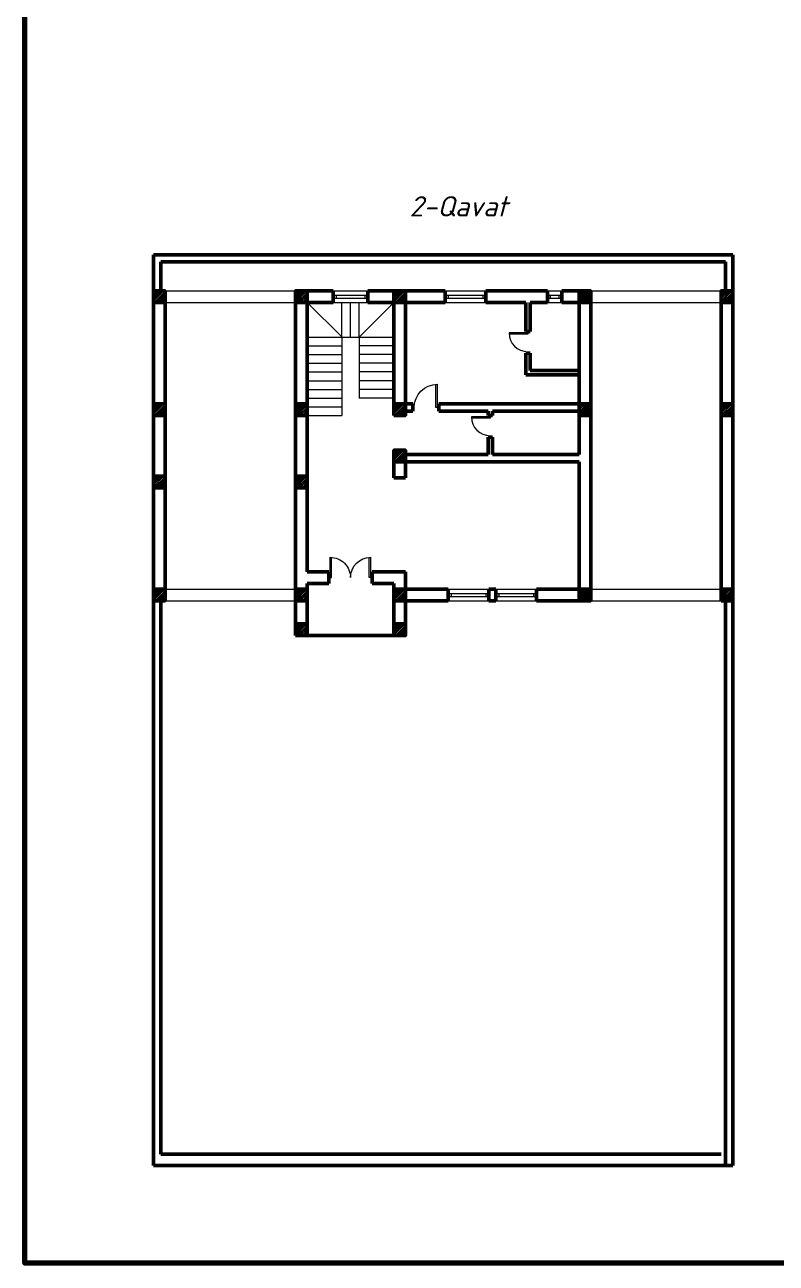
# Model space of a CAD drawing. Header units: millimetres. Extents: x -21484 to 30420, y 5001 to 139612.
# Drawn here: x -21484 to 4468, y 5001 to 47760 of the extents above; entities that cross this region are included whole.
import ezdxf

# ---------------------------------------------------------------- set-up
doc = ezdxf.new("R2010")
doc.units = ezdxf.units.MM
doc.styles.get("Standard").update_dxf_attribs({"font": 'isocpeui.ttf', "height": 200})

# ---------------------------------------------------------------- blocks, each defined once
blk = doc.blocks.new('hhjk')
at = {"lineweight": 0}
for p, q in [((15382, 32122), (15382, 32022)), ((15382, 32072), (16082, 32072)), ((15382, 32022), (16080, 32022)), ((15382, 30622), (15382, 30722)), ((15382, 30722), (16080, 30722)), ((15382, 30672), (16082, 30672))]:
    blk.add_line(p, q, dxfattribs=at)
for centre, start, end in [((15382, 32072), 270, 0), ((15382, 30672), 0, 90)]:
    blk.add_arc(centre, 700, start, end, dxfattribs=at)
blk = doc.blocks.new('hh')
at = {"lineweight": 18}
for p, q in [((19986, 31138), (19986, 31938)), ((20036, 31138), (20036, 31937)), ((19936, 31138), (20036, 31138)), ((20836, 31138), (20786, 31138))]:
    blk.add_line(p, q, dxfattribs=at)
blk.add_arc((19986, 31138), 800, 0, 90, dxfattribs=at)
blk = doc.blocks.new('оолд')
at = {"lineweight": 0}
for p, q in [((-4110, 37122), (-4760, 37122)), ((-4110, 37072), (-4758, 37072)), ((-4110, 37172), (-4110, 37072)), ((-4110, 36422), (-4110, 36472))]:
    blk.add_line(p, q, dxfattribs=at)
blk.add_arc((-4110, 37122), 650, 180, 270, dxfattribs=at)

msp = doc.modelspace()

# ---------------------------------------------------------------- hatches: boundary and pattern name
at = {"lineweight": 18}
h = msp.add_hatch(dxfattribs=at)
h.set_pattern_fill('ANSI31', color=6, scale=13)
h.set_pattern_definition([(45, (-6208.715, 3333.958), (-29.185832, 29.185832), [])])
h.paths.add_polyline_path([(-17035.2, 38172.2), (-16635.2, 38172.2), (-16635.2, 38572.2), (-17035.2, 38572.2)])
h = msp.add_hatch(dxfattribs=at)
h.set_pattern_fill('ANSI31', color=6, scale=13)
h.set_pattern_definition([(45, (-13008.715, 3333.958), (-29.18583, 29.18583), [])])
h.paths.add_polyline_path([(-12135.2, 38172.2), (-11735.2, 38172.2), (-11735.2, 38572.2), (-12135.2, 38572.2)])
h = msp.add_hatch(dxfattribs=at)
h.set_pattern_fill('ANSI31', color=6, scale=13)
h.set_pattern_definition([(45, (-17208.715, 3333.958), (-29.185832, 29.185832), [])])
h.paths.add_polyline_path([(-8735.2, 38172.2), (-8335.2, 38172.2), (-8335.2, 38572.2), (-8735.2, 38572.2)])
h = msp.add_hatch(dxfattribs=at)
h.set_pattern_fill('ANSI31', color=6, scale=13)
h.set_pattern_definition([(45, (-21308.715, 3333.958), (-29.185832, 29.185832), [])])
h.paths.add_polyline_path([(-2335.2, 38172.2), (-1935.2, 38172.2), (-1935.2, 38572.2), (-2335.2, 38572.2)])
h = msp.add_hatch(dxfattribs=at)
h.set_pattern_fill('ANSI31', color=6, scale=13)
h.set_pattern_definition([(45, (-25808.715, 3333.958), (-29.185832, 29.185832), [])])
h.paths.add_polyline_path([(2564.8, 38172.2), (2964.8, 38172.2), (2964.8, 38572.2), (2564.8, 38572.2)])
h = msp.add_hatch(dxfattribs=at)
h.set_pattern_fill('ANSI31', color=6, scale=13)
h.set_pattern_definition([(45, (-6208.715, -566.042), (-29.185832, 29.185832), [])])
h.paths.add_polyline_path([(-17035.2, 34272.2), (-16635.2, 34272.2), (-16635.2, 34672.2), (-17035.2, 34672.2)])
h = msp.add_hatch(dxfattribs=at)
h.set_pattern_fill('ANSI31', color=6, scale=13)
h.set_pattern_definition([(45, (-13008.715, -566.042), (-29.18583, 29.18583), [])])
h.paths.add_polyline_path([(-12135.2, 34272.2), (-11735.2, 34272.2), (-11735.2, 34672.2), (-12135.2, 34672.2)])
h = msp.add_hatch(dxfattribs=at)
h.set_pattern_fill('ANSI31', color=6, scale=13)
h.set_pattern_definition([(45, (-17208.715, -416.042), (-29.185832, 29.185832), [])])
h.paths.add_polyline_path([(-8735.2, 34272.2), (-8335.2, 34272.2), (-8335.2, 34672.2), (-8735.2, 34672.2)])
h = msp.add_hatch(dxfattribs=at)
h.set_pattern_fill('ANSI31', color=6, scale=13)
h.set_pattern_definition([(45, (-21308.715, -566.042), (-29.185832, 29.185832), [])])
h.paths.add_polyline_path([(-2335.2, 34272.2), (-1935.2, 34272.2), (-1935.2, 34672.2), (-2335.2, 34672.2)])
h = msp.add_hatch(dxfattribs=at)
h.set_pattern_fill('ANSI31', color=6, scale=13)
h.set_pattern_definition([(45, (-25808.715, -566.042), (-29.185832, 29.185832), [])])
h.paths.add_polyline_path([(2564.8, 34272.2), (2964.8, 34272.2), (2964.8, 34672.2), (2564.8, 34672.2)])
h = msp.add_hatch(dxfattribs=at)
h.set_pattern_fill('ANSI31', color=6, scale=13)
h.set_pattern_definition([(45, (-17208.715, -2016.042), (-29.185832, 29.185832), [])])
h.paths.add_polyline_path([(-8735.2, 32672.2), (-8335.2, 32672.2), (-8335.2, 33072.2), (-8735.2, 33072.2)])
h = msp.add_hatch(dxfattribs=at)
h.set_pattern_fill('ANSI31', color=6, scale=13)
h.set_pattern_definition([(45, (-6208.715, -3066.042), (-29.185832, 29.185832), [])])
h.paths.add_polyline_path([(-17035.2, 31772.2), (-16635.2, 31772.2), (-16635.2, 32172.2), (-17035.2, 32172.2)])
h = msp.add_hatch(dxfattribs=at)
h.set_pattern_fill('ANSI31', color=6, scale=13)
h.set_pattern_definition([(45, (-13008.715, -3066.042), (-29.18583, 29.18583), [])])
h.paths.add_polyline_path([(-12135.2, 31772.2), (-11735.2, 31772.2), (-11735.2, 32172.2), (-12135.2, 32172.2)])
h = msp.add_hatch(dxfattribs=at)
h.set_pattern_fill('ANSI31', color=6, scale=13)
h.set_pattern_definition([(45, (-17908.715, -6966.042), (-29.18583, 29.18583), [])])
h.paths.add_polyline_path([(-17035.2, 27872.2), (-16635.2, 27872.2), (-16635.2, 28272.2), (-17035.2, 28272.2)])
h = msp.add_hatch(dxfattribs=at)
h.set_pattern_fill('ANSI31', color=6, scale=13)
h.set_pattern_definition([(45, (-13008.715, -6966.042), (-29.18583, 29.18583), [])])
h.paths.add_polyline_path([(-12135.2, 27872.2), (-11735.2, 27872.2), (-11735.2, 28272.2), (-12135.2, 28272.2)])
h = msp.add_hatch(dxfattribs=at)
h.set_pattern_fill('ANSI31', color=6, scale=13)
h.set_pattern_definition([(45, (-9608.715, -6966.042), (-29.18583, 29.18583), [])])
h.paths.add_polyline_path([(-8735.2, 27872.2), (-8335.2, 27872.2), (-8335.2, 28272.2), (-8735.2, 28272.2)])
h = msp.add_hatch(dxfattribs=at)
h.set_pattern_fill('ANSI31', color=6, scale=13)
h.set_pattern_definition([(45, (-21308.715, -6966.042), (-29.185832, 29.185832), [])])
h.paths.add_polyline_path([(-2335.2, 27872.2), (-1935.2, 27872.2), (-1935.2, 28272.2), (-2335.2, 28272.2)])
h = msp.add_hatch(dxfattribs=at)
h.set_pattern_fill('ANSI31', color=6, scale=13)
h.set_pattern_definition([(45, (-16408.715, -6966.042), (-29.185832, 29.185832), [])])
h.paths.add_polyline_path([(2564.8, 27872.2), (2964.8, 27872.2), (2964.8, 28272.2), (2564.8, 28272.2)])
h = msp.add_hatch(dxfattribs=at)
h.set_pattern_fill('ANSI31', color=6, scale=13)
h.set_pattern_definition([(45, (-13008.715, -8166.042), (-29.18583, 29.18583), [])])
h.paths.add_polyline_path([(-12135.2, 26672.2), (-11735.2, 26672.2), (-11735.2, 27072.2), (-12135.2, 27072.2)])
h = msp.add_hatch(dxfattribs=at)
h.set_pattern_fill('ANSI31', color=6, scale=13)
h.set_pattern_definition([(45, (-9608.715, -8166.042), (-29.18583, 29.18583), [])])
h.paths.add_polyline_path([(-8735.2, 26672.2), (-8335.2, 26672.2), (-8335.2, 27072.2), (-8735.2, 27072.2)])

# ---------------------------------------------------------------- linework, layer by layer
at = {"lineweight": 50}
for p, q in [((-17035.2, 39822.2), (2964.8, 39822.2)), ((-17035.2, 38572.2), (-17035.2, 39822.2)), ((2964.8, 39822.2), (2964.8, 8372.2)), ((-16785.2, 39572.2), (2714.8, 39572.2)), ((-16785.2, 38572.2), (-16785.2, 39572.2)), ((2714.8, 38572.2), (2714.8, 39572.2)), ((-11735.2, 38572.2), (-10835.2, 38572.2)), ((-10835.2, 38172.2), (-10835.2, 38572.2)), ((-9635.2, 38572.2), (-8335.2, 38572.2)), ((-9635.2, 38172.2), (-9635.2, 38572.2)), ((-6960.2, 38572.2), (-8335.2, 38572.2)), ((-6960.2, 38572.2), (-6960.2, 38172.2)), ((-5560.2, 38572.2), (-3435.2, 38572.2)), ((-5560.2, 38572.2), (-5560.2, 38172.2)), ((-3435.2, 38172.2), (-3435.2, 38572.2)), ((-2935.2, 38172.2), (-2935.2, 38572.2)), ((-2935.2, 38572.2), (-2335.2, 38572.2)), ((-17035.2, 8372.2), (-17035.2, 38172.2)), ((-16635.2, 34672.2), (-16635.2, 38172.2)), ((-12135.2, 34672.2), (-12135.2, 38172.2)), ((-11735.2, 32172.2), (-11735.2, 38222.2)), ((-11735.2, 38172.2), (-10835.2, 38172.2)), ((-9635.2, 38172.2), (-8735.2, 38172.2)), ((-8735.2, 34672.2), (-8735.2, 38172.2)), ((-8335.2, 34672.2), (-8335.2, 38172.2)), ((-6960.2, 38172.2), (-8335.2, 38172.2)), ((-5560.2, 38172.2), (-4185.2, 38172.2)), ((-4185.2, 37172.2), (-4185.2, 38172.2)), ((-4035.2, 38172.2), (-3985.2, 38172.2)), ((-4035.2, 38172.2), (-3435.2, 38172.2)), ((-4035.2, 37172.2), (-4035.2, 38172.2)), ((-2935.2, 38172.2), (-2335.2, 38172.2)), ((-2335.2, 38172.2), (-2335.2, 34672.2)), ((-1935.2, 38172.2), (-1935.2, 28272.2)), ((2564.8, 38172.2), (2564.8, 34672.2)), ((-4035.2, 37172.2), (-4185.2, 37172.2)), ((-4185.2, 35672.2), (-4185.2, 36422.2)), ((-4035.2, 36422.2), (-4185.2, 36422.2)), ((-4035.2, 35822.2), (-4035.2, 36422.2)), ((-4185.2, 35672.2), (-2335.2, 35672.2)), ((-4035.2, 35822.2), (-2335.2, 35822.2)), ((-8335.2, 34672.2), (-8085.2, 34672.2)), ((-8085.2, 34422.2), (-8085.2, 34672.2)), ((-7185.2, 34422.2), (-7185.2, 34672.2)), ((-7185.2, 34672.2), (-2335.2, 34672.2)), ((-16635.2, 32172.2), (-16635.2, 34272.2)), ((-12135.2, 32172.2), (-12135.2, 34272.2)), ((-8335.2, 34422.2), (-8085.2, 34422.2)), ((-7185.2, 34422.2), (-5485.2, 34422.2)), ((-5485.2, 34272.2), (-5485.2, 34422.2)), ((-5485.2, 34272.2), (-5335.2, 34272.2)), ((-5335.2, 34422.2), (-2335.2, 34422.2)), ((-5335.2, 34272.2), (-5335.2, 34422.2)), ((-2335.2, 34272.2), (-2335.2, 32922.2)), ((2564.8, 34272.2), (2564.8, 28272.2)), ((-5485.2, 32922.2), (-5485.2, 33522.2)), ((-5485.2, 33522.2), (-5335.2, 33522.2)), ((-5335.2, 32922.2), (-5335.2, 33522.2)), ((-8735.2, 32122.2), (-8735.2, 32672.2)), ((-8335.2, 32922.2), (-5485.2, 32922.2)), ((-8335.2, 32672.2), (-2335.2, 32672.2)), ((-8335.2, 32122.2), (-8335.2, 32672.2)), ((-5335.2, 32922.2), (-2335.2, 32922.2)), ((-2335.2, 32672.2), (-2335.2, 28272.2)), ((-8335.2, 32122.2), (-8735.2, 32122.2)), ((-16635.2, 28272.2), (-16635.2, 31772.2)), ((-12135.2, 28272.2), (-12135.2, 31772.2)), ((-11735.2, 28872.2), (-11735.2, 31772.2)), ((-11735.2, 28872.2), (-10985.2, 28872.2)), ((-10985.2, 28472.2), (-10985.2, 28872.2)), ((-9485.2, 28872.2), (-8335.2, 28872.2)), ((-9485.2, 28472.2), (-9485.2, 28872.2)), ((-8335.2, 28272.2), (-8335.2, 28872.2)), ((-11735.2, 28272.2), (-11735.2, 28472.2)), ((-11735.2, 28472.2), (-10985.2, 28472.2)), ((-9485.2, 28472.2), (-8735.2, 28472.2)), ((-8735.2, 28472.2), (-8735.2, 27872.2)), ((-6860.2, 28272.2), (-8335.2, 28272.2)), ((-6860.2, 28272.2), (-6860.2, 27872.2)), ((-5460.2, 28272.2), (-5210.2, 28272.2)), ((-5460.2, 28272.2), (-5460.2, 27872.2)), ((-5210.2, 28272.2), (-5210.2, 27872.2)), ((-3810.2, 28272.2), (-2335.2, 28272.2)), ((-3810.2, 28272.2), (-3810.2, 27872.2)), ((-16785.2, 27872.2), (-16785.2, 8772.2)), ((-12135.2, 27872.2), (-12135.2, 27072.2)), ((-11735.2, 27872.2), (-11735.2, 27072.2)), ((-8735.2, 27872.2), (-6860.2, 27872.2)), ((-8735.2, 27872.2), (-8735.2, 27072.2)), ((-8335.2, 27072.2), (-8335.2, 27872.2)), ((-5460.2, 27872.2), (-5210.2, 27872.2)), ((-3810.2, 27872.2), (-2335.2, 27872.2)), ((2714.8, 27872.2), (2714.8, 8372.2)), ((-12135.2, 26672.2), (-8735.2, 26672.2)), ((2564.8, 8772.2), (-16785.2, 8772.2)), ((2964.8, 8372.2), (-17035.2, 8372.2))]:
    msp.add_line(p, q, dxfattribs=at)
at = {"lineweight": 0}
for p, q in [((-16635.2, 38572.2), (-12135.2, 38572.2)), ((-10835.2, 38572.2), (-9635.2, 38572.2)), ((-6960.2, 38572.2), (-5560.2, 38572.2)), ((-3435.2, 38572.2), (-2935.2, 38572.2)), ((-1935.2, 38572.2), (2564.8, 38572.2)), ((-16635.2, 38172.2), (-12135.2, 38172.2)), ((-10535.2, 36980.3), (-11735.2, 38172.2)), ((-10835.2, 38422.2), (-9635.2, 38422.2)), ((-10835.2, 38322.2), (-9635.2, 38322.2)), ((-10835.2, 38172.2), (-9635.2, 38172.2)), ((-10735.2, 38422.2), (-10735.2, 38322.2)), ((-10535.2, 36980.3), (-10535.2, 38172.2)), ((-10235.2, 36972.2), (-10235.2, 38172.2)), ((-9935.2, 36972.2), (-8735.2, 38172.2)), ((-9935.2, 36972.2), (-9935.2, 38172.2)), ((-9735.2, 38422.2), (-9735.2, 38322.2)), ((-6960.2, 38422.2), (-5560.2, 38422.2)), ((-6960.2, 38322.2), (-5560.2, 38322.2)), ((-6960.2, 38172.2), (-5560.2, 38172.2)), ((-6860.2, 38422.2), (-6860.2, 38322.2)), ((-5660.2, 38422.2), (-5660.2, 38322.2)), ((-3435.2, 38422.2), (-2935.2, 38422.2)), ((-3435.2, 38322.2), (-2935.2, 38322.2)), ((-3435.2, 38172.2), (-2935.2, 38172.2)), ((-3335.2, 38422.2), (-3335.2, 38322.2)), ((-3035.2, 38422.2), (-3035.2, 38322.2)), ((-1935.2, 38172.2), (2564.8, 38172.2)), ((-11735.2, 36972.2), (-8735.2, 36972.2)), ((-10535.2, 36972.2), (-10535.2, 34272.2)), ((-9935.2, 36972.2), (-9935.2, 34872.2)), ((-11735.2, 36672.2), (-10535.2, 36672.2)), ((-11735.2, 36372.2), (-10535.2, 36372.2)), ((-8735.2, 36672.2), (-9935.2, 36672.2)), ((-8735.2, 36372.2), (-9935.2, 36372.2)), ((-11735.2, 36072.2), (-10535.2, 36072.2)), ((-8735.2, 36072.2), (-9935.2, 36072.2)), ((-11735.2, 35772.2), (-10535.2, 35772.2)), ((-8735.2, 35772.2), (-9935.2, 35772.2)), ((-11735.2, 35472.2), (-10535.2, 35472.2)), ((-11735.2, 35172.2), (-10535.2, 35172.2)), ((-8735.2, 35472.2), (-9935.2, 35472.2)), ((-8735.2, 35172.2), (-9935.2, 35172.2)), ((-11735.2, 34872.2), (-10535.2, 34872.2)), ((-8735.2, 34872.2), (-9935.2, 34872.2)), ((-11735.2, 34572.2), (-10535.2, 34572.2)), ((-11735.2, 34272.2), (-10535.2, 34272.2)), ((-16635.2, 28272.2), (-12135.2, 28272.2)), ((-6860.2, 28272.2), (-5460.2, 28272.2)), ((-5210.2, 28272.2), (-3810.2, 28272.2)), ((-1935.2, 28272.2), (2564.8, 28272.2)), ((-16785.2, 27872.2), (-12135.2, 27872.2)), ((-6860.2, 28122.2), (-5460.2, 28122.2)), ((-6860.2, 28022.2), (-5460.2, 28022.2)), ((-6860.2, 27872.2), (-5460.2, 27872.2)), ((-6760.2, 28122.2), (-6760.2, 28022.2)), ((-5560.2, 28122.2), (-5560.2, 28022.2)), ((-5210.2, 28122.2), (-3810.2, 28122.2)), ((-5210.2, 28022.2), (-3810.2, 28022.2)), ((-5210.2, 27872.2), (-3810.2, 27872.2)), ((-5110.2, 28122.2), (-5110.2, 28022.2)), ((-3910.2, 28122.2), (-3910.2, 28022.2)), ((-1935.2, 27872.2), (2564.8, 27872.2))]:
    msp.add_line(p, q, dxfattribs=at)
at = {"color": 1, "lineweight": 70}
msp.add_lwpolyline([(-21483.7, 49871.2), (30419.8, 49871.2), (30419.8, 5001), (-21483.7, 5001)], close=True, dxfattribs=at)
at = {"color": 1, "lineweight": 50}
for points in [[(-17035.2, 38172.2), (-16635.2, 38172.2), (-16635.2, 38572.2), (-17035.2, 38572.2)], [(-12135.2, 38172.2), (-11735.2, 38172.2), (-11735.2, 38572.2), (-12135.2, 38572.2)], [(-8735.2, 38172.2), (-8335.2, 38172.2), (-8335.2, 38572.2), (-8735.2, 38572.2)], [(-2335.2, 38172.2), (-1935.2, 38172.2), (-1935.2, 38572.2), (-2335.2, 38572.2)], [(2564.8, 38172.2), (2964.8, 38172.2), (2964.8, 38572.2), (2564.8, 38572.2)], [(-17035.2, 34272.2), (-16635.2, 34272.2), (-16635.2, 34672.2), (-17035.2, 34672.2)], [(-12135.2, 34272.2), (-11735.2, 34272.2), (-11735.2, 34672.2), (-12135.2, 34672.2)], [(-8735.2, 34272.2), (-8335.2, 34272.2), (-8335.2, 34672.2), (-8735.2, 34672.2)], [(-2335.2, 34272.2), (-1935.2, 34272.2), (-1935.2, 34672.2), (-2335.2, 34672.2)], [(2564.8, 34272.2), (2964.8, 34272.2), (2964.8, 34672.2), (2564.8, 34672.2)], [(-8735.2, 32672.2), (-8335.2, 32672.2), (-8335.2, 33072.2), (-8735.2, 33072.2)], [(-17035.2, 31772.2), (-16635.2, 31772.2), (-16635.2, 32172.2), (-17035.2, 32172.2)], [(-12135.2, 31772.2), (-11735.2, 31772.2), (-11735.2, 32172.2), (-12135.2, 32172.2)], [(-17035.2, 27872.2), (-16635.2, 27872.2), (-16635.2, 28272.2), (-17035.2, 28272.2)], [(-12135.2, 27872.2), (-11735.2, 27872.2), (-11735.2, 28272.2), (-12135.2, 28272.2)], [(-8735.2, 27872.2), (-8335.2, 27872.2), (-8335.2, 28272.2), (-8735.2, 28272.2)], [(-2335.2, 27872.2), (-1935.2, 27872.2), (-1935.2, 28272.2), (-2335.2, 28272.2)], [(2564.8, 27872.2), (2964.8, 27872.2), (2964.8, 28272.2), (2564.8, 28272.2)], [(-12135.2, 26672.2), (-11735.2, 26672.2), (-11735.2, 27072.2), (-12135.2, 27072.2)], [(-8735.2, 26672.2), (-8335.2, 26672.2), (-8335.2, 27072.2), (-8735.2, 27072.2)]]:
    msp.add_lwpolyline(points, close=True, dxfattribs=at)

# ---------------------------------------------------------------- block references
at = {"lineweight": 0}
for p in [(0, 0), (-1300, -2900)]:
    msp.add_blockref('оолд', p, dxfattribs=at)
at = {"lineweight": 18, "xscale": -1}
msp.add_blockref('hh', (12750.7, 3409), dxfattribs=at)
at = {"lineweight": 0, "xscale": -1, "rotation": 270.0000000000022}
msp.add_blockref('hhjk', (-41607.4, 13290.7), dxfattribs=at)

# ---------------------------------------------------------------- texts
at = {"lineweight": 0, "insert": (-4809, 41842.5), "char_height": 700, "attachment_point": 3}
msp.add_mtext_dynamic_manual_height_columns('{\\fISOCPEUR|b1|i1|c204|p34;2-Qavat}', width=5585.086, gutter_width=1000, heights=[0], dxfattribs=at)

doc.saveas('drawing.dxf')
